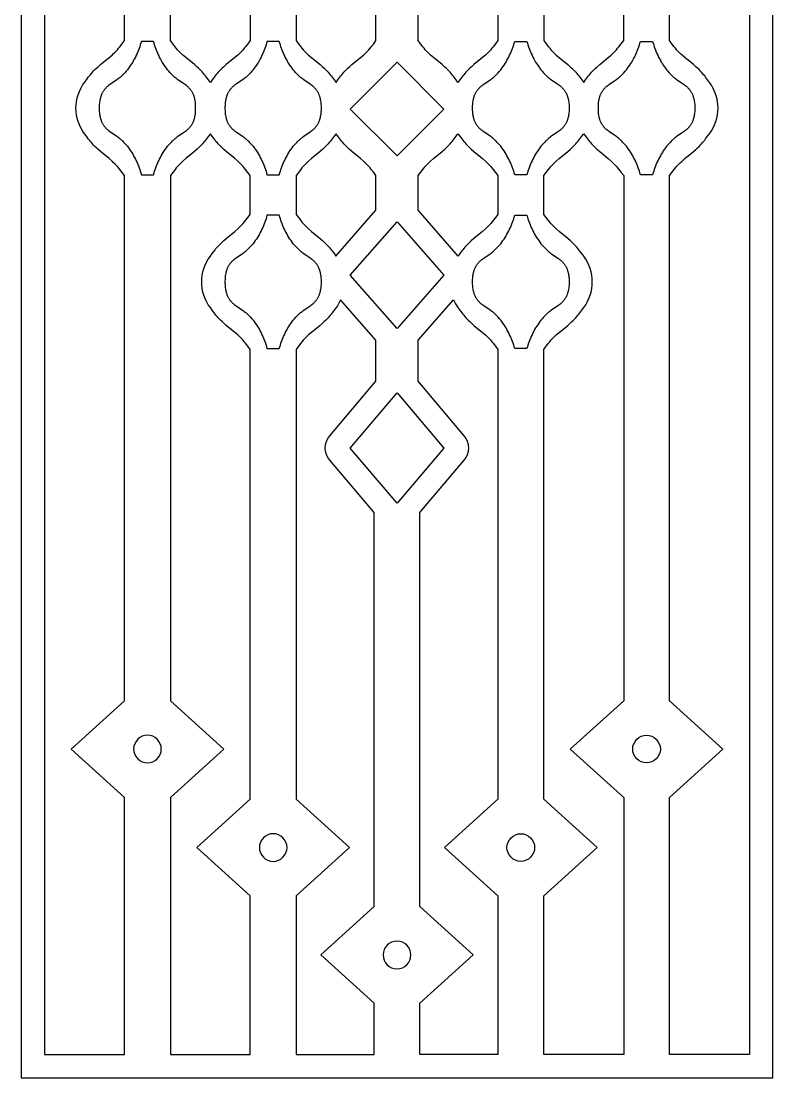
# Model space of a CAD drawing. Extents: x -2331 to -1532, y -821 to 1611.
# Drawn here: x -2331 to -1532, y -821 to 302 of the extents above; entities that cross this region are included whole.
import ezdxf

# ---------------------------------------------------------------- set-up
doc = ezdxf.new("R2010")
doc.units = 0
doc.layers.add('LAYER_01', color=7, linetype='CONTINUOUS')

msp = doc.modelspace()

# ---------------------------------------------------------------- linework, layer by layer
at = {"layer": 'LAYER_01'}
for points in [[(-2331.4, -821.2), (-1532.4, -821.2), (-1532.4, 1610.8), (-2331.4, 1610.8)], [(-2203.6, 280.8), (-2204.2, 278.9), (-2204.7, 277.1), (-2205.4, 275.2), (-2206, 273.3), (-2206.7, 271.5), (-2207.5, 269.7), (-2208.2, 267.9), (-2209.1, 266.1), (-2209.9, 264.2), (-2210.9, 262.4), (-2211.8, 260.7), (-2212.8, 258.9), (-2213.9, 257.2), (-2215, 255.5), (-2216.1, 253.8), (-2217.3, 252.2), (-2218.5, 250.6), (-2219.8, 249), (-2221.1, 247.5), (-2221.8, 246.8), (-2222.5, 246), (-2223.2, 245.3), (-2224, 244.6), (-2224.7, 243.9), (-2225.5, 243.2), (-2226.2, 242.6), (-2227, 241.9), (-2227.8, 241.3), (-2228.6, 240.7), (-2229.6, 240), (-2236.5, 235.3), (-2237.5, 234.6), (-2238.4, 233.9), (-2239.3, 233.1), (-2239.7, 232.8), (-2240.2, 232.4), (-2240.6, 232), (-2241, 231.6), (-2241.4, 231.2), (-2241.8, 230.8), (-2242.2, 230.4), (-2242.6, 229.9), (-2242.9, 229.5), (-2243.3, 229), (-2243.6, 228.5), (-2244, 228), (-2244.3, 227.5), (-2244.6, 227), (-2244.9, 226.5), (-2245.2, 225.9), (-2245.5, 225.4), (-2245.7, 224.8), (-2246, 224.2), (-2246.2, 223.6), (-2246.4, 223.1), (-2246.6, 222.5), (-2246.8, 221.9), (-2247, 221.2), (-2247.2, 220.6), (-2247.3, 220), (-2247.5, 219.4), (-2247.6, 218.8), (-2247.8, 217.5), (-2248, 216.2), (-2248.2, 215), (-2248.3, 213.7), (-2248.3, 212.4), (-2248.4, 211.2), (-2248.4, 209.9), (-2248.4, 208.7), (-2248.3, 207.4), (-2248.3, 206.2), (-2248.2, 204.9), (-2248, 203.6), (-2247.8, 202.4), (-2247.6, 201.1), (-2247.5, 200.5), (-2247.3, 199.9), (-2247.2, 199.2), (-2247, 198.6), (-2246.8, 198), (-2246.6, 197.4), (-2246.4, 196.8), (-2246.2, 196.2), (-2246, 195.6), (-2245.7, 195.1), (-2245.5, 194.5), (-2245.2, 194), (-2244.9, 193.4), (-2244.6, 192.9), (-2244.3, 192.3), (-2244, 191.8), (-2243.6, 191.3), (-2243.3, 190.8), (-2242.9, 190.4), (-2242.6, 189.9), (-2242.2, 189.5), (-2241.8, 189.1), (-2241.4, 188.7), (-2241, 188.3), (-2240.6, 187.9), (-2240.2, 187.5), (-2239.7, 187.1), (-2239.3, 186.7), (-2238.4, 186), (-2237.5, 185.3), (-2236.5, 184.6), (-2229.6, 179.9), (-2228.6, 179.2), (-2227.8, 178.6), (-2227, 177.9), (-2226.2, 177.3), (-2225.5, 176.6), (-2224.7, 175.9), (-2224, 175.3), (-2223.2, 174.6), (-2222.5, 173.8), (-2221.8, 173.1), (-2221.1, 172.4), (-2219.8, 170.9), (-2218.5, 169.3), (-2217.3, 167.7), (-2216.1, 166.1), (-2215, 164.4), (-2213.9, 162.7), (-2212.8, 161), (-2211.8, 159.2), (-2210.9, 157.4), (-2209.9, 155.6), (-2209.1, 153.8), (-2208.2, 152), (-2207.5, 150.2), (-2206.7, 148.4), (-2206, 146.5), (-2205.4, 144.7), (-2204.7, 142.8), (-2204.2, 140.9), (-2203.6, 139), (-2190.6, 139), (-2190.1, 140.9), (-2189.5, 142.8), (-2188.9, 144.7), (-2188.2, 146.5), (-2187.5, 148.4), (-2186.8, 150.2), (-2186, 152), (-2185.2, 153.8), (-2184.3, 155.6), (-2183.4, 157.4), (-2182.4, 159.2), (-2181.4, 161), (-2180.4, 162.7), (-2179.3, 164.4), (-2178.1, 166.1), (-2177, 167.7), (-2175.7, 169.3), (-2174.4, 170.9), (-2173.1, 172.4), (-2172.4, 173.1), (-2171.7, 173.8), (-2171, 174.6), (-2170.3, 175.3), (-2169.5, 175.9), (-2168.8, 176.6), (-2168, 177.3), (-2167.2, 177.9), (-2166.4, 178.6), (-2165.6, 179.2), (-2164.7, 179.9), (-2157.7, 184.6), (-2156.8, 185.3), (-2155.8, 186), (-2154.9, 186.7), (-2154.5, 187.1), (-2154.1, 187.5), (-2153.6, 187.9), (-2153.2, 188.3), (-2152.8, 188.7), (-2152.4, 189.1), (-2152, 189.5), (-2151.7, 189.9), (-2151.3, 190.4), (-2150.9, 190.8), (-2150.6, 191.3), (-2150.3, 191.8), (-2149.9, 192.3), (-2149.6, 192.9), (-2149.3, 193.4), (-2149, 194), (-2148.8, 194.5), (-2148.5, 195.1), (-2148.3, 195.6), (-2148, 196.2), (-2147.8, 196.8), (-2147.6, 197.4), (-2147.4, 198), (-2147.3, 198.6), (-2147.1, 199.2), (-2146.9, 199.9), (-2146.8, 200.5), (-2146.7, 201.1), (-2146.4, 202.4), (-2146.2, 203.6), (-2146.1, 204.9), (-2146, 206.2), (-2145.9, 207.4), (-2145.9, 208.7), (-2145.9, 209.9), (-2145.9, 211.2), (-2145.9, 212.4), (-2146, 213.7), (-2146.1, 215), (-2146.2, 216.2), (-2146.4, 217.5), (-2146.7, 218.8), (-2146.8, 219.4), (-2146.9, 220), (-2147.1, 220.6), (-2147.3, 221.2), (-2147.4, 221.9), (-2147.6, 222.5), (-2147.8, 223.1), (-2148, 223.6), (-2148.3, 224.2), (-2148.5, 224.8), (-2148.8, 225.4), (-2149, 225.9), (-2149.3, 226.5), (-2149.6, 227), (-2149.9, 227.5), (-2150.3, 228), (-2150.6, 228.5), (-2150.9, 229), (-2151.3, 229.5), (-2151.7, 229.9), (-2152, 230.4), (-2152.4, 230.8), (-2152.8, 231.2), (-2153.2, 231.6), (-2153.6, 232), (-2154.1, 232.4), (-2154.5, 232.8), (-2154.9, 233.1), (-2155.8, 233.9), (-2156.8, 234.6), (-2157.7, 235.3), (-2164.7, 240), (-2165.6, 240.7), (-2166.4, 241.3), (-2167.2, 241.9), (-2168, 242.6), (-2168.8, 243.2), (-2169.5, 243.9), (-2170.3, 244.6), (-2171, 245.3), (-2171.7, 246), (-2172.4, 246.8), (-2173.1, 247.5), (-2174.4, 249), (-2175.7, 250.6), (-2177, 252.2), (-2178.1, 253.8), (-2179.3, 255.5), (-2180.4, 257.2), (-2181.4, 258.9), (-2182.4, 260.7), (-2183.4, 262.4), (-2184.3, 264.2), (-2185.2, 266.1), (-2186, 267.9), (-2186.8, 269.7), (-2187.5, 271.5), (-2188.2, 273.3), (-2188.9, 275.2), (-2189.5, 277.1), (-2190.1, 278.9), (-2190.6, 280.8)], [(-2070.1, 139), (-2057, 139), (-2056.5, 140.9), (-2055.9, 142.8), (-2055.3, 144.7), (-2054.6, 146.5), (-2053.9, 148.4), (-2053.2, 150.2), (-2052.4, 152), (-2051.6, 153.8), (-2050.7, 155.6), (-2049.8, 157.4), (-2048.8, 159.2), (-2047.8, 161), (-2046.8, 162.7), (-2045.7, 164.4), (-2044.5, 166.1), (-2043.4, 167.7), (-2042.1, 169.3), (-2040.8, 170.9), (-2039.5, 172.4), (-2038.8, 173.1), (-2038.1, 173.8), (-2037.4, 174.6), (-2036.7, 175.3), (-2035.9, 175.9), (-2035.2, 176.6), (-2034.4, 177.3), (-2033.6, 177.9), (-2032.8, 178.6), (-2032, 179.2), (-2031.1, 179.9), (-2024.1, 184.6), (-2023.2, 185.3), (-2022.3, 186), (-2021.3, 186.7), (-2020.9, 187.1), (-2020.5, 187.5), (-2020, 187.9), (-2019.6, 188.3), (-2019.2, 188.7), (-2018.8, 189.1), (-2018.4, 189.5), (-2018.1, 189.9), (-2017.7, 190.4), (-2017.4, 190.8), (-2017, 191.3), (-2016.7, 191.8), (-2016.3, 192.3), (-2016, 192.9), (-2015.7, 193.4), (-2015.4, 194), (-2015.2, 194.5), (-2014.9, 195.1), (-2014.7, 195.6), (-2014.5, 196.2), (-2014.2, 196.8), (-2014, 197.4), (-2013.8, 198), (-2013.7, 198.6), (-2013.5, 199.2), (-2013.3, 199.9), (-2013.2, 200.5), (-2013.1, 201.1), (-2012.8, 202.4), (-2012.6, 203.6), (-2012.5, 204.9), (-2012.4, 206.2), (-2012.3, 207.4), (-2012.3, 208.7), (-2012.3, 209.9), (-2012.3, 211.2), (-2012.3, 212.4), (-2012.4, 213.7), (-2012.5, 215), (-2012.6, 216.2), (-2012.8, 217.5), (-2013.1, 218.8), (-2013.2, 219.4), (-2013.3, 220), (-2013.5, 220.6), (-2013.7, 221.2), (-2013.8, 221.9), (-2014, 222.5), (-2014.2, 223.1), (-2014.5, 223.6), (-2014.7, 224.2), (-2014.9, 224.8), (-2015.2, 225.4), (-2015.4, 225.9), (-2015.7, 226.5), (-2016, 227), (-2016.3, 227.5), (-2016.7, 228), (-2017, 228.5), (-2017.4, 229), (-2017.7, 229.5), (-2018.1, 229.9), (-2018.4, 230.4), (-2018.8, 230.8), (-2019.2, 231.2), (-2019.6, 231.6), (-2020, 232), (-2020.5, 232.4), (-2020.9, 232.8), (-2021.3, 233.1), (-2022.3, 233.9), (-2023.2, 234.6), (-2024.1, 235.3), (-2031.1, 240), (-2032, 240.7), (-2032.8, 241.3), (-2033.6, 241.9), (-2034.4, 242.6), (-2035.2, 243.2), (-2035.9, 243.9), (-2036.7, 244.6), (-2037.4, 245.3), (-2038.1, 246), (-2038.8, 246.8), (-2039.5, 247.5), (-2040.8, 249), (-2042.1, 250.6), (-2043.4, 252.2), (-2044.5, 253.8), (-2045.7, 255.5), (-2046.8, 257.2), (-2047.8, 258.9), (-2048.8, 260.7), (-2049.8, 262.4), (-2050.7, 264.2), (-2051.6, 266.1), (-2052.4, 267.9), (-2053.2, 269.7), (-2053.9, 271.5), (-2054.6, 273.3), (-2055.3, 275.2), (-2055.9, 277.1), (-2056.5, 278.9), (-2057, 280.8), (-2070.1, 280.8), (-2070.6, 278.9), (-2071.1, 277.1), (-2071.8, 275.2), (-2072.4, 273.3), (-2073.1, 271.5), (-2073.9, 269.7), (-2074.6, 267.9), (-2075.5, 266.1), (-2076.3, 264.2), (-2077.3, 262.4), (-2078.2, 260.7), (-2079.2, 258.9), (-2080.3, 257.2), (-2081.4, 255.5), (-2082.5, 253.8), (-2083.7, 252.2), (-2084.9, 250.6), (-2086.2, 249), (-2087.6, 247.5), (-2088.2, 246.8), (-2088.9, 246), (-2089.7, 245.3), (-2090.4, 244.6), (-2091.1, 243.9), (-2091.9, 243.2), (-2092.6, 242.6), (-2093.4, 241.9), (-2094.2, 241.3), (-2095, 240.7), (-2096, 240), (-2102.9, 235.3), (-2103.9, 234.6), (-2104.8, 233.9), (-2105.7, 233.1), (-2106.2, 232.8), (-2106.6, 232.4), (-2107, 232), (-2107.4, 231.6), (-2107.8, 231.2), (-2108.2, 230.8), (-2108.6, 230.4), (-2109, 229.9), (-2109.4, 229.5), (-2109.7, 229), (-2110.1, 228.5), (-2110.4, 228), (-2110.7, 227.5), (-2111, 227), (-2111.3, 226.5), (-2111.6, 225.9), (-2111.9, 225.4), (-2112.1, 224.8), (-2112.4, 224.2), (-2112.6, 223.6), (-2112.8, 223.1), (-2113, 222.5), (-2113.2, 221.9), (-2113.4, 221.2), (-2113.6, 220.6), (-2113.7, 220), (-2113.9, 219.4), (-2114, 218.8), (-2114.2, 217.5), (-2114.4, 216.2), (-2114.6, 215), (-2114.7, 213.7), (-2114.7, 212.4), (-2114.8, 211.2), (-2114.8, 209.9), (-2114.8, 208.7), (-2114.7, 207.4), (-2114.7, 206.2), (-2114.6, 204.9), (-2114.4, 203.6), (-2114.2, 202.4), (-2114, 201.1), (-2113.9, 200.5), (-2113.7, 199.9), (-2113.6, 199.2), (-2113.4, 198.6), (-2113.2, 198), (-2113, 197.4), (-2112.8, 196.8), (-2112.6, 196.2), (-2112.4, 195.6), (-2112.1, 195.1), (-2111.9, 194.5), (-2111.6, 194), (-2111.3, 193.4), (-2111, 192.9), (-2110.7, 192.3), (-2110.4, 191.8), (-2110.1, 191.3), (-2109.7, 190.8), (-2109.4, 190.4), (-2109, 189.9), (-2108.6, 189.5), (-2108.2, 189.1), (-2107.8, 188.7), (-2107.4, 188.3), (-2107, 187.9), (-2106.6, 187.5), (-2106.2, 187.1), (-2105.7, 186.7), (-2104.8, 186), (-2103.9, 185.3), (-2102.9, 184.6), (-2096, 179.9), (-2095, 179.2), (-2094.2, 178.6), (-2093.4, 177.9), (-2092.6, 177.3), (-2091.9, 176.6), (-2091.1, 175.9), (-2090.4, 175.3), (-2089.7, 174.6), (-2088.9, 173.8), (-2088.2, 173.1), (-2087.6, 172.4), (-2086.2, 170.9), (-2084.9, 169.3), (-2083.7, 167.7), (-2082.5, 166.1), (-2081.4, 164.4), (-2080.3, 162.7), (-2079.2, 161), (-2078.2, 159.2), (-2077.3, 157.4), (-2076.3, 155.6), (-2075.5, 153.8), (-2074.6, 152), (-2073.9, 150.2), (-2073.1, 148.4), (-2072.4, 146.5), (-2071.8, 144.7), (-2071.1, 142.8), (-2070.6, 140.9)], [(-1793.8, 139), (-1806.8, 139), (-1807.3, 140.9), (-1807.9, 142.8), (-1808.5, 144.7), (-1809.2, 146.5), (-1809.9, 148.4), (-1810.6, 150.2), (-1811.4, 152), (-1812.2, 153.8), (-1813.1, 155.6), (-1814, 157.4), (-1815, 159.2), (-1816, 161), (-1817, 162.7), (-1818.1, 164.4), (-1819.3, 166.1), (-1820.5, 167.7), (-1821.7, 169.3), (-1823, 170.9), (-1824.3, 172.4), (-1825, 173.1), (-1825.7, 173.8), (-1826.4, 174.6), (-1827.1, 175.3), (-1827.9, 175.9), (-1828.6, 176.6), (-1829.4, 177.3), (-1830.2, 177.9), (-1831, 178.6), (-1831.8, 179.2), (-1832.8, 179.9), (-1839.7, 184.6), (-1840.6, 185.3), (-1841.6, 186), (-1842.5, 186.7), (-1842.9, 187.1), (-1843.3, 187.5), (-1843.8, 187.9), (-1844.2, 188.3), (-1844.6, 188.7), (-1845, 189.1), (-1845.4, 189.5), (-1845.8, 189.9), (-1846.1, 190.4), (-1846.5, 190.8), (-1846.8, 191.3), (-1847.2, 191.8), (-1847.5, 192.3), (-1847.8, 192.9), (-1848.1, 193.4), (-1848.4, 194), (-1848.6, 194.5), (-1848.9, 195.1), (-1849.1, 195.6), (-1849.4, 196.2), (-1849.6, 196.8), (-1849.8, 197.4), (-1850, 198), (-1850.2, 198.6), (-1850.3, 199.2), (-1850.5, 199.9), (-1850.6, 200.5), (-1850.8, 201.1), (-1851, 202.4), (-1851.2, 203.6), (-1851.3, 204.9), (-1851.4, 206.2), (-1851.5, 207.4), (-1851.5, 208.7), (-1851.5, 209.9), (-1851.5, 211.2), (-1851.5, 212.4), (-1851.4, 213.7), (-1851.3, 215), (-1851.2, 216.2), (-1851, 217.5), (-1850.8, 218.8), (-1850.6, 219.4), (-1850.5, 220), (-1850.3, 220.6), (-1850.2, 221.2), (-1850, 221.9), (-1849.8, 222.5), (-1849.6, 223.1), (-1849.4, 223.6), (-1849.1, 224.2), (-1848.9, 224.8), (-1848.6, 225.4), (-1848.4, 225.9), (-1848.1, 226.5), (-1847.8, 227), (-1847.5, 227.5), (-1847.2, 228), (-1846.8, 228.5), (-1846.5, 229), (-1846.1, 229.5), (-1845.8, 229.9), (-1845.4, 230.4), (-1845, 230.8), (-1844.6, 231.2), (-1844.2, 231.6), (-1843.8, 232), (-1843.3, 232.4), (-1842.9, 232.8), (-1842.5, 233.1), (-1841.6, 233.9), (-1840.6, 234.6), (-1839.7, 235.3), (-1832.8, 240), (-1831.8, 240.7), (-1831, 241.3), (-1830.2, 241.9), (-1829.4, 242.6), (-1828.6, 243.2), (-1827.9, 243.9), (-1827.1, 244.6), (-1826.4, 245.3), (-1825.7, 246), (-1825, 246.8), (-1824.3, 247.5), (-1823, 249), (-1821.7, 250.6), (-1820.5, 252.2), (-1819.3, 253.8), (-1818.1, 255.5), (-1817, 257.2), (-1816, 258.9), (-1815, 260.7), (-1814, 262.4), (-1813.1, 264.2), (-1812.2, 266.1), (-1811.4, 267.9), (-1810.6, 269.7), (-1809.9, 271.5), (-1809.2, 273.3), (-1808.5, 275.2), (-1807.9, 277.1), (-1807.3, 278.9), (-1806.8, 280.8), (-1793.8, 280.8), (-1793.2, 278.9), (-1792.7, 277.1), (-1792.1, 275.2), (-1791.4, 273.3), (-1790.7, 271.5), (-1790, 269.7), (-1789.2, 267.9), (-1788.4, 266.1), (-1787.5, 264.2), (-1786.6, 262.4), (-1785.6, 260.7), (-1784.6, 258.9), (-1783.5, 257.2), (-1782.4, 255.5), (-1781.3, 253.8), (-1780.1, 252.2), (-1778.9, 250.6), (-1777.6, 249), (-1776.3, 247.5), (-1775.6, 246.8), (-1774.9, 246), (-1774.2, 245.3), (-1773.4, 244.6), (-1772.7, 243.9), (-1771.9, 243.2), (-1771.2, 242.6), (-1770.4, 241.9), (-1769.6, 241.3), (-1768.8, 240.7), (-1767.8, 240), (-1760.9, 235.3), (-1759.9, 234.6), (-1759, 233.9), (-1758.1, 233.1), (-1757.7, 232.8), (-1757.2, 232.4), (-1756.8, 232), (-1756.4, 231.6), (-1756, 231.2), (-1755.6, 230.8), (-1755.2, 230.4), (-1754.8, 229.9), (-1754.5, 229.5), (-1754.1, 229), (-1753.8, 228.5), (-1753.4, 228), (-1753.1, 227.5), (-1752.8, 227), (-1752.5, 226.5), (-1752.2, 225.9), (-1751.9, 225.4), (-1751.7, 224.8), (-1751.4, 224.2), (-1751.2, 223.6), (-1751, 223.1), (-1750.8, 222.5), (-1750.6, 221.9), (-1750.4, 221.2), (-1750.3, 220.6), (-1750.1, 220), (-1750, 219.4), (-1749.8, 218.8), (-1749.6, 217.5), (-1749.4, 216.2), (-1749.3, 215), (-1749.1, 213.7), (-1749.1, 212.4), (-1749, 211.2), (-1749, 209.9), (-1749, 208.7), (-1749.1, 207.4), (-1749.1, 206.2), (-1749.3, 204.9), (-1749.4, 203.6), (-1749.6, 202.4), (-1749.8, 201.1), (-1750, 200.5), (-1750.1, 199.9), (-1750.3, 199.2), (-1750.4, 198.6), (-1750.6, 198), (-1750.8, 197.4), (-1751, 196.8), (-1751.2, 196.2), (-1751.4, 195.6), (-1751.7, 195.1), (-1751.9, 194.5), (-1752.2, 194), (-1752.5, 193.4), (-1752.8, 192.9), (-1753.1, 192.3), (-1753.4, 191.8), (-1753.8, 191.3), (-1754.1, 190.8), (-1754.5, 190.4), (-1754.8, 189.9), (-1755.2, 189.5), (-1755.6, 189.1), (-1756, 188.7), (-1756.4, 188.3), (-1756.8, 187.9), (-1757.2, 187.5), (-1757.7, 187.1), (-1758.1, 186.7), (-1759, 186), (-1759.9, 185.3), (-1760.9, 184.6), (-1767.8, 179.9), (-1768.8, 179.2), (-1769.6, 178.6), (-1770.4, 177.9), (-1771.2, 177.3), (-1771.9, 176.6), (-1772.7, 175.9), (-1773.4, 175.3), (-1774.2, 174.6), (-1774.9, 173.8), (-1775.6, 173.1), (-1776.3, 172.4), (-1777.6, 170.9), (-1778.9, 169.3), (-1780.1, 167.7), (-1781.3, 166.1), (-1782.4, 164.4), (-1783.5, 162.7), (-1784.6, 161), (-1785.6, 159.2), (-1786.6, 157.4), (-1787.5, 155.6), (-1788.4, 153.8), (-1789.2, 152), (-1790, 150.2), (-1790.7, 148.4), (-1791.4, 146.5), (-1792.1, 144.7), (-1792.7, 142.8), (-1793.2, 140.9)], [(-1660.2, 280.8), (-1659.6, 278.9), (-1659.1, 277.1), (-1658.5, 275.2), (-1657.8, 273.3), (-1657.1, 271.5), (-1656.4, 269.7), (-1655.6, 267.9), (-1654.8, 266.1), (-1653.9, 264.2), (-1653, 262.4), (-1652, 260.7), (-1651, 258.9), (-1649.9, 257.2), (-1648.9, 255.5), (-1647.7, 253.8), (-1646.5, 252.2), (-1645.3, 250.6), (-1644, 249), (-1642.7, 247.5), (-1642, 246.8), (-1641.3, 246), (-1640.6, 245.3), (-1639.8, 244.6), (-1639.1, 243.9), (-1638.3, 243.2), (-1637.6, 242.6), (-1636.8, 241.9), (-1636, 241.3), (-1635.2, 240.7), (-1634.2, 240), (-1627.3, 235.3), (-1626.4, 234.6), (-1625.4, 233.9), (-1624.5, 233.1), (-1624.1, 232.8), (-1623.6, 232.4), (-1623.2, 232), (-1622.8, 231.6), (-1622.4, 231.2), (-1622, 230.8), (-1621.6, 230.4), (-1621.2, 229.9), (-1620.9, 229.5), (-1620.5, 229), (-1620.2, 228.5), (-1619.8, 228), (-1619.5, 227.5), (-1619.2, 227), (-1618.9, 226.5), (-1618.6, 225.9), (-1618.3, 225.4), (-1618.1, 224.8), (-1617.8, 224.2), (-1617.6, 223.6), (-1617.4, 223.1), (-1617.2, 222.5), (-1617, 221.9), (-1616.8, 221.2), (-1616.7, 220.6), (-1616.5, 220), (-1616.4, 219.4), (-1616.2, 218.8), (-1616, 217.5), (-1615.8, 216.2), (-1615.7, 215), (-1615.5, 213.7), (-1615.5, 212.4), (-1615.4, 211.2), (-1615.4, 209.9), (-1615.4, 208.7), (-1615.5, 207.4), (-1615.5, 206.2), (-1615.7, 204.9), (-1615.8, 203.6), (-1616, 202.4), (-1616.2, 201.1), (-1616.4, 200.5), (-1616.5, 199.9), (-1616.7, 199.2), (-1616.8, 198.6), (-1617, 198), (-1617.2, 197.4), (-1617.4, 196.8), (-1617.6, 196.2), (-1617.8, 195.6), (-1618.1, 195.1), (-1618.3, 194.5), (-1618.6, 194), (-1618.9, 193.4), (-1619.2, 192.9), (-1619.5, 192.3), (-1619.8, 191.8), (-1620.2, 191.3), (-1620.5, 190.8), (-1620.9, 190.4), (-1621.2, 189.9), (-1621.6, 189.5), (-1622, 189.1), (-1622.4, 188.7), (-1622.8, 188.3), (-1623.2, 187.9), (-1623.6, 187.5), (-1624.1, 187.1), (-1624.5, 186.7), (-1625.4, 186), (-1626.4, 185.3), (-1627.3, 184.6), (-1634.2, 179.9), (-1635.2, 179.2), (-1636, 178.6), (-1636.8, 177.9), (-1637.6, 177.3), (-1638.3, 176.6), (-1639.1, 175.9), (-1639.8, 175.3), (-1640.6, 174.6), (-1641.3, 173.8), (-1642, 173.1), (-1642.7, 172.4), (-1644, 170.9), (-1645.3, 169.3), (-1646.5, 167.7), (-1647.7, 166.1), (-1648.9, 164.4), (-1649.9, 162.7), (-1651, 161), (-1652, 159.2), (-1653, 157.4), (-1653.9, 155.6), (-1654.8, 153.8), (-1655.6, 152), (-1656.4, 150.2), (-1657.1, 148.4), (-1657.8, 146.5), (-1658.5, 144.7), (-1659.1, 142.8), (-1659.6, 140.9), (-1660.2, 139), (-1673.2, 139), (-1673.7, 140.9), (-1674.3, 142.8), (-1674.9, 144.7), (-1675.6, 146.5), (-1676.3, 148.4), (-1677, 150.2), (-1677.8, 152), (-1678.6, 153.8), (-1679.5, 155.6), (-1680.4, 157.4), (-1681.4, 159.2), (-1682.4, 161), (-1683.4, 162.7), (-1684.5, 164.4), (-1685.7, 166.1), (-1686.9, 167.7), (-1688.1, 169.3), (-1689.4, 170.9), (-1690.7, 172.4), (-1691.4, 173.1), (-1692.1, 173.8), (-1692.8, 174.6), (-1693.5, 175.3), (-1694.3, 175.9), (-1695, 176.6), (-1695.8, 177.3), (-1696.6, 177.9), (-1697.4, 178.6), (-1698.2, 179.2), (-1699.2, 179.9), (-1706.1, 184.6), (-1707, 185.3), (-1708, 186), (-1708.9, 186.7), (-1709.3, 187.1), (-1709.8, 187.5), (-1710.2, 187.9), (-1710.6, 188.3), (-1711, 188.7), (-1711.4, 189.1), (-1711.8, 189.5), (-1712.2, 189.9), (-1712.5, 190.4), (-1712.9, 190.8), (-1713.2, 191.3), (-1713.6, 191.8), (-1713.9, 192.3), (-1714.2, 192.9), (-1714.5, 193.4), (-1714.8, 194), (-1715, 194.5), (-1715.3, 195.1), (-1715.5, 195.6), (-1715.8, 196.2), (-1716, 196.8), (-1716.2, 197.4), (-1716.4, 198), (-1716.6, 198.6), (-1716.7, 199.2), (-1716.9, 199.9), (-1717, 200.5), (-1717.2, 201.1), (-1717.4, 202.4), (-1717.6, 203.6), (-1717.7, 204.9), (-1717.8, 206.2), (-1717.9, 207.4), (-1717.9, 208.7), (-1717.9, 209.9), (-1717.9, 211.2), (-1717.9, 212.4), (-1717.8, 213.7), (-1717.7, 215), (-1717.6, 216.2), (-1717.4, 217.5), (-1717.2, 218.8), (-1717, 219.4), (-1716.9, 220), (-1716.7, 220.6), (-1716.6, 221.2), (-1716.4, 221.9), (-1716.2, 222.5), (-1716, 223.1), (-1715.8, 223.6), (-1715.5, 224.2), (-1715.3, 224.8), (-1715, 225.4), (-1714.8, 225.9), (-1714.5, 226.5), (-1714.2, 227), (-1713.9, 227.5), (-1713.6, 228), (-1713.2, 228.5), (-1712.9, 229), (-1712.5, 229.5), (-1712.2, 229.9), (-1711.8, 230.4), (-1711.4, 230.8), (-1711, 231.2), (-1710.6, 231.6), (-1710.2, 232), (-1709.8, 232.4), (-1709.3, 232.8), (-1708.9, 233.1), (-1708, 233.9), (-1707, 234.6), (-1706.1, 235.3), (-1699.2, 240), (-1698.2, 240.7), (-1697.4, 241.3), (-1696.6, 241.9), (-1695.8, 242.6), (-1695, 243.2), (-1694.3, 243.9), (-1693.5, 244.6), (-1692.8, 245.3), (-1692.1, 246), (-1691.4, 246.8), (-1690.7, 247.5), (-1689.4, 249), (-1688.1, 250.6), (-1686.9, 252.2), (-1685.7, 253.8), (-1684.5, 255.5), (-1683.4, 257.2), (-1682.4, 258.9), (-1681.4, 260.7), (-1680.4, 262.4), (-1679.5, 264.2), (-1678.6, 266.1), (-1677.8, 267.9), (-1677, 269.7), (-1676.3, 271.5), (-1675.6, 273.3), (-1674.9, 275.2), (-1674.3, 277.1), (-1673.7, 278.9), (-1673.2, 280.8)], [(-1931.9, 159.2), (-1981.6, 208.9), (-1931.9, 258.6), (-1882.2, 208.9)], [(-1996.7, 182.6), (-1998.7, 179.9), (-2000.7, 177.1), (-2001.7, 175.8), (-2002.8, 174.5), (-2003.9, 173.2), (-2005, 171.9), (-2006.4, 170.5), (-2007.8, 169.1), (-2009.2, 167.7), (-2010.7, 166.4), (-2013.7, 163.8), (-2022.9, 156.2), (-2025.9, 153.5), (-2027.3, 152.2), (-2028.7, 150.8), (-2030.1, 149.3), (-2031.5, 147.8), (-2032.9, 146.3), (-2034.2, 144.7), (-2036.7, 141.5), (-2039.2, 138.3), (-2039.2, 96.7), (-2036.7, 93.5), (-2034.2, 90.3), (-2032.9, 88.7), (-2031.5, 87.2), (-2030.1, 85.7), (-2028.7, 84.2), (-2027.3, 82.8), (-2025.9, 81.5), (-2022.9, 78.8), (-2013.7, 71.2), (-2010.7, 68.6), (-2009.2, 67.3), (-2007.8, 66), (-2006.4, 64.6), (-2005, 63.1), (-2003.9, 61.9), (-2002.8, 60.6), (-2001.8, 59.3), (-2000.8, 58), (-1998.8, 55.3), (-1996.9, 52.6), (-1954.3, 101.2), (-1954.3, 138.3), (-1956.7, 141.5), (-1959.3, 144.7), (-1960.6, 146.3), (-1962, 147.8), (-1963.3, 149.3), (-1964.7, 150.8), (-1966.2, 152.2), (-1967.6, 153.5), (-1970.6, 156.2), (-1979.8, 163.8), (-1982.8, 166.4), (-1984.2, 167.7), (-1985.7, 169.1), (-1987.1, 170.5), (-1988.4, 171.9), (-1989.6, 173.2), (-1990.7, 174.5), (-1991.7, 175.8), (-1992.8, 177.1), (-1994.8, 179.9)], [(-1867.1, 182.6), (-1865.1, 179.9), (-1863.1, 177.1), (-1862.1, 175.8), (-1861, 174.5), (-1859.9, 173.2), (-1858.8, 171.9), (-1857.4, 170.5), (-1856, 169.1), (-1854.6, 167.7), (-1853.1, 166.4), (-1850.1, 163.8), (-1840.9, 156.2), (-1838, 153.5), (-1836.5, 152.2), (-1835.1, 150.8), (-1833.7, 149.3), (-1832.3, 147.8), (-1831, 146.3), (-1829.6, 144.7), (-1827.1, 141.5), (-1824.6, 138.3), (-1824.6, 96.7), (-1827.1, 93.5), (-1829.6, 90.3), (-1831, 88.7), (-1832.3, 87.2), (-1833.7, 85.7), (-1835.1, 84.2), (-1836.5, 82.8), (-1838, 81.5), (-1840.9, 78.8), (-1850.1, 71.2), (-1853.1, 68.6), (-1854.6, 67.3), (-1856, 66), (-1857.4, 64.6), (-1858.8, 63.1), (-1859.9, 61.9), (-1861, 60.6), (-1862, 59.3), (-1863, 58), (-1865, 55.3), (-1866.9, 52.6), (-1909.5, 101.2), (-1909.5, 138.3), (-1907.1, 141.5), (-1904.5, 144.7), (-1903.2, 146.3), (-1901.9, 147.8), (-1900.5, 149.3), (-1899.1, 150.8), (-1897.7, 152.2), (-1896.2, 153.5), (-1893.2, 156.2), (-1884, 163.8), (-1881, 166.4), (-1879.6, 167.7), (-1878.1, 169.1), (-1876.7, 170.5), (-1875.4, 171.9), (-1874.3, 173.2), (-1873.2, 174.5), (-1872.1, 175.8), (-1871.1, 177.1), (-1869, 179.9)], [(-2070.1, -45.8), (-2057, -45.8), (-2056.5, -43.9), (-2055.9, -42), (-2055.3, -40.2), (-2054.6, -38.3), (-2053.9, -36.5), (-2053.2, -34.7), (-2052.4, -32.8), (-2051.6, -31), (-2050.7, -29.2), (-2049.8, -27.4), (-2048.8, -25.6), (-2047.8, -23.9), (-2046.8, -22.2), (-2045.7, -20.5), (-2044.5, -18.8), (-2043.4, -17.1), (-2042.1, -15.6), (-2040.8, -14), (-2039.5, -12.5), (-2038.8, -11.7), (-2038.1, -11), (-2037.4, -10.3), (-2036.7, -9.6), (-2035.9, -8.9), (-2035.2, -8.2), (-2034.4, -7.6), (-2033.6, -6.9), (-2032.8, -6.3), (-2032, -5.7), (-2031.1, -5), (-2024.1, -0.2), (-2023.2, 0.4), (-2022.3, 1.2), (-2021.3, 1.9), (-2020.9, 2.3), (-2020.5, 2.6), (-2020, 3), (-2019.6, 3.4), (-2019.2, 3.8), (-2018.8, 4.2), (-2018.4, 4.7), (-2018.1, 5.1), (-2017.7, 5.5), (-2017.4, 6), (-2017, 6.5), (-2016.7, 7), (-2016.3, 7.5), (-2016, 8), (-2015.7, 8.6), (-2015.4, 9.1), (-2015.2, 9.7), (-2014.9, 10.2), (-2014.7, 10.8), (-2014.5, 11.4), (-2014.2, 12), (-2014, 12.6), (-2013.8, 13.2), (-2013.7, 13.8), (-2013.5, 14.4), (-2013.3, 15), (-2013.2, 15.6), (-2013.1, 16.2), (-2012.8, 17.5), (-2012.6, 18.8), (-2012.5, 20), (-2012.4, 21.3), (-2012.3, 22.6), (-2012.3, 23.8), (-2012.3, 25.1), (-2012.3, 26.3), (-2012.3, 27.6), (-2012.4, 28.9), (-2012.5, 30.1), (-2012.6, 31.4), (-2012.8, 32.7), (-2013.1, 33.9), (-2013.2, 34.5), (-2013.3, 35.2), (-2013.5, 35.8), (-2013.7, 36.4), (-2013.8, 37), (-2014, 37.6), (-2014.2, 38.2), (-2014.5, 38.8), (-2014.7, 39.4), (-2014.9, 39.9), (-2015.2, 40.5), (-2015.4, 41.1), (-2015.7, 41.6), (-2016, 42.1), (-2016.3, 42.7), (-2016.7, 43.2), (-2017, 43.7), (-2017.4, 44.2), (-2017.7, 44.6), (-2018.1, 45.1), (-2018.4, 45.5), (-2018.8, 45.9), (-2019.2, 46.3), (-2019.6, 46.7), (-2020, 47.1), (-2020.5, 47.5), (-2020.9, 47.9), (-2021.3, 48.3), (-2022.3, 49), (-2023.2, 49.7), (-2024.1, 50.4), (-2031.1, 55.1), (-2032, 55.8), (-2032.8, 56.4), (-2033.6, 57.1), (-2034.4, 57.7), (-2035.2, 58.4), (-2035.9, 59.1), (-2036.7, 59.8), (-2037.4, 60.5), (-2038.1, 61.2), (-2038.8, 61.9), (-2039.5, 62.6), (-2040.8, 64.2), (-2042.1, 65.7), (-2043.4, 67.3), (-2044.5, 69), (-2045.7, 70.6), (-2046.8, 72.3), (-2047.8, 74.1), (-2048.8, 75.8), (-2049.8, 77.6), (-2050.7, 79.4), (-2051.6, 81.2), (-2052.4, 83), (-2053.2, 84.8), (-2053.9, 86.7), (-2054.6, 88.5), (-2055.3, 90.3), (-2055.9, 92.2), (-2056.5, 94.1), (-2057, 96), (-2070.1, 96), (-2070.6, 94.1), (-2071.1, 92.2), (-2071.8, 90.3), (-2072.4, 88.5), (-2073.1, 86.7), (-2073.9, 84.8), (-2074.6, 83), (-2075.5, 81.2), (-2076.3, 79.4), (-2077.3, 77.6), (-2078.2, 75.8), (-2079.2, 74.1), (-2080.3, 72.3), (-2081.4, 70.6), (-2082.5, 69), (-2083.7, 67.3), (-2084.9, 65.7), (-2086.2, 64.2), (-2087.6, 62.6), (-2088.2, 61.9), (-2088.9, 61.2), (-2089.7, 60.5), (-2090.4, 59.8), (-2091.1, 59.1), (-2091.9, 58.4), (-2092.6, 57.7), (-2093.4, 57.1), (-2094.2, 56.4), (-2095, 55.8), (-2096, 55.1), (-2102.9, 50.4), (-2103.9, 49.7), (-2104.8, 49), (-2105.7, 48.3), (-2106.2, 47.9), (-2106.6, 47.5), (-2107, 47.1), (-2107.4, 46.7), (-2107.8, 46.3), (-2108.2, 45.9), (-2108.6, 45.5), (-2109, 45.1), (-2109.4, 44.6), (-2109.7, 44.2), (-2110.1, 43.7), (-2110.4, 43.2), (-2110.7, 42.7), (-2111, 42.1), (-2111.3, 41.6), (-2111.6, 41.1), (-2111.9, 40.5), (-2112.1, 39.9), (-2112.4, 39.4), (-2112.6, 38.8), (-2112.8, 38.2), (-2113, 37.6), (-2113.2, 37), (-2113.4, 36.4), (-2113.6, 35.8), (-2113.7, 35.2), (-2113.9, 34.5), (-2114, 33.9), (-2114.2, 32.7), (-2114.4, 31.4), (-2114.6, 30.1), (-2114.7, 28.9), (-2114.7, 27.6), (-2114.8, 26.3), (-2114.8, 25.1), (-2114.8, 23.8), (-2114.7, 22.6), (-2114.7, 21.3), (-2114.6, 20), (-2114.4, 18.8), (-2114.2, 17.5), (-2114, 16.2), (-2113.9, 15.6), (-2113.7, 15), (-2113.6, 14.4), (-2113.4, 13.8), (-2113.2, 13.2), (-2113, 12.6), (-2112.8, 12), (-2112.6, 11.4), (-2112.4, 10.8), (-2112.1, 10.2), (-2111.9, 9.7), (-2111.6, 9.1), (-2111.3, 8.6), (-2111, 8), (-2110.7, 7.5), (-2110.4, 7), (-2110.1, 6.5), (-2109.7, 6), (-2109.4, 5.5), (-2109, 5.1), (-2108.6, 4.7), (-2108.2, 4.2), (-2107.8, 3.8), (-2107.4, 3.4), (-2107, 3), (-2106.6, 2.6), (-2106.2, 2.3), (-2105.7, 1.9), (-2104.8, 1.2), (-2103.9, 0.4), (-2102.9, -0.2), (-2096, -5), (-2095, -5.7), (-2094.2, -6.3), (-2093.4, -6.9), (-2092.6, -7.6), (-2091.9, -8.2), (-2091.1, -8.9), (-2090.4, -9.6), (-2089.7, -10.3), (-2088.9, -11), (-2088.2, -11.7), (-2087.6, -12.5), (-2086.2, -14), (-2084.9, -15.6), (-2083.7, -17.1), (-2082.5, -18.8), (-2081.4, -20.5), (-2080.3, -22.2), (-2079.2, -23.9), (-2078.2, -25.6), (-2077.3, -27.4), (-2076.3, -29.2), (-2075.5, -31), (-2074.6, -32.8), (-2073.9, -34.7), (-2073.1, -36.5), (-2072.4, -38.3), (-2071.8, -40.2), (-2071.1, -42), (-2070.6, -43.9)], [(-1793.8, -45.8), (-1806.8, -45.8), (-1807.3, -43.9), (-1807.9, -42), (-1808.5, -40.2), (-1809.2, -38.3), (-1809.9, -36.5), (-1810.6, -34.7), (-1811.4, -32.8), (-1812.2, -31), (-1813.1, -29.2), (-1814, -27.4), (-1815, -25.6), (-1816, -23.9), (-1817, -22.2), (-1818.1, -20.5), (-1819.3, -18.8), (-1820.5, -17.1), (-1821.7, -15.6), (-1823, -14), (-1824.3, -12.5), (-1825, -11.7), (-1825.7, -11), (-1826.4, -10.3), (-1827.1, -9.6), (-1827.9, -8.9), (-1828.6, -8.2), (-1829.4, -7.6), (-1830.2, -6.9), (-1831, -6.3), (-1831.8, -5.7), (-1832.8, -5), (-1839.7, -0.2), (-1840.6, 0.4), (-1841.6, 1.2), (-1842.5, 1.9), (-1842.9, 2.3), (-1843.3, 2.6), (-1843.8, 3), (-1844.2, 3.4), (-1844.6, 3.8), (-1845, 4.2), (-1845.4, 4.7), (-1845.8, 5.1), (-1846.1, 5.5), (-1846.5, 6), (-1846.8, 6.5), (-1847.2, 7), (-1847.5, 7.5), (-1847.8, 8), (-1848.1, 8.6), (-1848.4, 9.1), (-1848.6, 9.7), (-1848.9, 10.2), (-1849.1, 10.8), (-1849.4, 11.4), (-1849.6, 12), (-1849.8, 12.6), (-1850, 13.2), (-1850.2, 13.8), (-1850.3, 14.4), (-1850.5, 15), (-1850.6, 15.6), (-1850.8, 16.2), (-1851, 17.5), (-1851.2, 18.8), (-1851.3, 20), (-1851.4, 21.3), (-1851.5, 22.6), (-1851.5, 23.8), (-1851.5, 25.1), (-1851.5, 26.3), (-1851.5, 27.6), (-1851.4, 28.9), (-1851.3, 30.1), (-1851.2, 31.4), (-1851, 32.7), (-1850.8, 33.9), (-1850.6, 34.5), (-1850.5, 35.2), (-1850.3, 35.8), (-1850.2, 36.4), (-1850, 37), (-1849.8, 37.6), (-1849.6, 38.2), (-1849.4, 38.8), (-1849.1, 39.4), (-1848.9, 39.9), (-1848.6, 40.5), (-1848.4, 41.1), (-1848.1, 41.6), (-1847.8, 42.1), (-1847.5, 42.7), (-1847.2, 43.2), (-1846.8, 43.7), (-1846.5, 44.2), (-1846.1, 44.6), (-1845.8, 45.1), (-1845.4, 45.5), (-1845, 45.9), (-1844.6, 46.3), (-1844.2, 46.7), (-1843.8, 47.1), (-1843.3, 47.5), (-1842.9, 47.9), (-1842.5, 48.3), (-1841.6, 49), (-1840.6, 49.7), (-1839.7, 50.4), (-1832.8, 55.1), (-1831.8, 55.8), (-1831, 56.4), (-1830.2, 57.1), (-1829.4, 57.7), (-1828.6, 58.4), (-1827.9, 59.1), (-1827.1, 59.8), (-1826.4, 60.5), (-1825.7, 61.2), (-1825, 61.9), (-1824.3, 62.6), (-1823, 64.2), (-1821.7, 65.7), (-1820.5, 67.3), (-1819.3, 69), (-1818.1, 70.6), (-1817, 72.3), (-1816, 74.1), (-1815, 75.8), (-1814, 77.6), (-1813.1, 79.4), (-1812.2, 81.2), (-1811.4, 83), (-1810.6, 84.8), (-1809.9, 86.7), (-1809.2, 88.5), (-1808.5, 90.3), (-1807.9, 92.2), (-1807.3, 94.1), (-1806.8, 96), (-1793.8, 96), (-1793.2, 94.1), (-1792.7, 92.2), (-1792.1, 90.3), (-1791.4, 88.5), (-1790.7, 86.7), (-1790, 84.8), (-1789.2, 83), (-1788.4, 81.2), (-1787.5, 79.4), (-1786.6, 77.6), (-1785.6, 75.8), (-1784.6, 74.1), (-1783.5, 72.3), (-1782.4, 70.6), (-1781.3, 69), (-1780.1, 67.3), (-1778.9, 65.7), (-1777.6, 64.2), (-1776.3, 62.6), (-1775.6, 61.9), (-1774.9, 61.2), (-1774.2, 60.5), (-1773.4, 59.8), (-1772.7, 59.1), (-1771.9, 58.4), (-1771.2, 57.7), (-1770.4, 57.1), (-1769.6, 56.4), (-1768.8, 55.8), (-1767.8, 55.1), (-1760.9, 50.4), (-1759.9, 49.7), (-1759, 49), (-1758.1, 48.3), (-1757.7, 47.9), (-1757.2, 47.5), (-1756.8, 47.1), (-1756.4, 46.7), (-1756, 46.3), (-1755.6, 45.9), (-1755.2, 45.5), (-1754.8, 45.1), (-1754.5, 44.6), (-1754.1, 44.2), (-1753.8, 43.7), (-1753.4, 43.2), (-1753.1, 42.7), (-1752.8, 42.1), (-1752.5, 41.6), (-1752.2, 41.1), (-1751.9, 40.5), (-1751.7, 39.9), (-1751.4, 39.4), (-1751.2, 38.8), (-1751, 38.2), (-1750.8, 37.6), (-1750.6, 37), (-1750.4, 36.4), (-1750.3, 35.8), (-1750.1, 35.2), (-1750, 34.5), (-1749.8, 33.9), (-1749.6, 32.7), (-1749.4, 31.4), (-1749.3, 30.1), (-1749.1, 28.9), (-1749.1, 27.6), (-1749, 26.3), (-1749, 25.1), (-1749, 23.8), (-1749.1, 22.6), (-1749.1, 21.3), (-1749.3, 20), (-1749.4, 18.8), (-1749.6, 17.5), (-1749.8, 16.2), (-1750, 15.6), (-1750.1, 15), (-1750.3, 14.4), (-1750.4, 13.8), (-1750.6, 13.2), (-1750.8, 12.6), (-1751, 12), (-1751.2, 11.4), (-1751.4, 10.8), (-1751.7, 10.2), (-1751.9, 9.7), (-1752.2, 9.1), (-1752.5, 8.6), (-1752.8, 8), (-1753.1, 7.5), (-1753.4, 7), (-1753.8, 6.5), (-1754.1, 6), (-1754.5, 5.5), (-1754.8, 5.1), (-1755.2, 4.7), (-1755.6, 4.2), (-1756, 3.8), (-1756.4, 3.4), (-1756.8, 3), (-1757.2, 2.6), (-1757.7, 2.3), (-1758.1, 1.9), (-1759, 1.2), (-1759.9, 0.4), (-1760.9, -0.2), (-1767.8, -5), (-1768.8, -5.7), (-1769.6, -6.3), (-1770.4, -6.9), (-1771.2, -7.6), (-1771.9, -8.2), (-1772.7, -8.9), (-1773.4, -9.6), (-1774.2, -10.3), (-1774.9, -11), (-1775.6, -11.7), (-1776.3, -12.5), (-1777.6, -14), (-1778.9, -15.6), (-1780.1, -17.1), (-1781.3, -18.8), (-1782.4, -20.5), (-1783.5, -22.2), (-1784.6, -23.9), (-1785.6, -25.6), (-1786.6, -27.4), (-1787.5, -29.2), (-1788.4, -31), (-1789.2, -32.8), (-1790, -34.7), (-1790.7, -36.5), (-1791.4, -38.3), (-1792.1, -40.2), (-1792.7, -42), (-1793.2, -43.9)], [(-1931.9, -24.6), (-1981.6, 32.1), (-1931.9, 88.8), (-1882.2, 32.1)], [(-1931.9, -210.3), (-1981.6, -151.5), (-1931.9, -92.7), (-1882.2, -151.5)]]:
    msp.add_lwpolyline(points, close=True, dxfattribs=at)
for points in [[(-2306.4, 323.1), (-2306.4, -796.2), (-2221.5, -796.2), (-2221.5, -523), (-2278.2, -471.6), (-2221.5, -420.2), (-2221.5, 138.3), (-2223.9, 141.5), (-2226.5, 144.7), (-2227.8, 146.3), (-2229.1, 147.8), (-2230.5, 149.3), (-2231.9, 150.8), (-2233.4, 152.2), (-2234.8, 153.5), (-2237.8, 156.2), (-2247, 163.8), (-2250, 166.4), (-2251.4, 167.7), (-2252.9, 169.1), (-2254.3, 170.5), (-2255.6, 171.9), (-2256.7, 173.2), (-2257.8, 174.5), (-2258.9, 175.8), (-2260, 177.1), (-2262, 179.9), (-2263.9, 182.6, -0.336503), (-2263.9, 237.2), (-2262, 240), (-2260, 242.8), (-2258.9, 244.1), (-2257.8, 245.4), (-2256.7, 246.7), (-2255.6, 248), (-2254.3, 249.4), (-2252.9, 250.8), (-2251.4, 252.2), (-2250, 253.5), (-2247, 256.1), (-2237.8, 263.7), (-2234.8, 266.3), (-2233.4, 267.7), (-2231.9, 269.1), (-2230.5, 270.5), (-2229.1, 272), (-2227.8, 273.6), (-2226.5, 275.1), (-2223.9, 278.3), (-2221.5, 281.6), (-2221.5, 323.1)], [(-1557.4, 323.1), (-1557.4, -796.2), (-1642.4, -796.2), (-1642.4, -523), (-1585.6, -471.6), (-1642.4, -420.2), (-1642.4, 138.3), (-1639.9, 141.5), (-1637.3, 144.7), (-1636, 146.3), (-1634.7, 147.8), (-1633.3, 149.3), (-1631.9, 150.8), (-1630.5, 152.2), (-1629, 153.5), (-1626, 156.2), (-1616.9, 163.8), (-1613.9, 166.4), (-1612.4, 167.7), (-1610.9, 169.1), (-1609.6, 170.5), (-1608.2, 171.9), (-1607.1, 173.2), (-1606, 174.5), (-1604.9, 175.8), (-1603.9, 177.1), (-1601.8, 179.9), (-1599.9, 182.6, 0.336503), (-1599.9, 237.2), (-1601.8, 240), (-1603.9, 242.8), (-1604.9, 244.1), (-1606, 245.4), (-1607.1, 246.7), (-1608.2, 248), (-1609.6, 249.4), (-1610.9, 250.8), (-1612.4, 252.2), (-1613.9, 253.5), (-1616.9, 256.1), (-1626, 263.7), (-1629, 266.3), (-1630.5, 267.7), (-1631.9, 269.1), (-1633.3, 270.5), (-1634.7, 272), (-1636, 273.6), (-1637.3, 275.1), (-1639.9, 278.3), (-1642.4, 281.6), (-1642.4, 323.1)]]:
    msp.add_lwpolyline(points, format="xyb", dxfattribs=at)
for points in [[(-2087.9, 323.1), (-2087.9, 281.6), (-2090.3, 278.3), (-2092.9, 275.1), (-2094.2, 273.6), (-2095.5, 272), (-2096.9, 270.5), (-2098.3, 269.1), (-2099.8, 267.7), (-2101.2, 266.3), (-2104.2, 263.7), (-2113.4, 256.1), (-2116.4, 253.5), (-2117.8, 252.2), (-2119.3, 250.8), (-2120.7, 249.4), (-2122, 248), (-2123.2, 246.7), (-2124.3, 245.4), (-2125.3, 244.1), (-2126.4, 242.8), (-2128.4, 240), (-2130.3, 237.2), (-2132.3, 240), (-2134.3, 242.8), (-2135.3, 244.1), (-2136.4, 245.4), (-2137.5, 246.7), (-2138.6, 248), (-2140, 249.4), (-2141.4, 250.8), (-2142.8, 252.2), (-2144.3, 253.5), (-2147.3, 256.1), (-2156.5, 263.7), (-2159.4, 266.3), (-2160.9, 267.7), (-2162.3, 269.1), (-2163.7, 270.5), (-2165.1, 272), (-2166.5, 273.6), (-2167.8, 275.1), (-2170.3, 278.3), (-2172.8, 281.6), (-2172.8, 323.1)], [(-2039.2, 323.1), (-2039.2, 281.6), (-2036.7, 278.3), (-2034.2, 275.1), (-2032.9, 273.6), (-2031.5, 272), (-2030.1, 270.5), (-2028.7, 269.1), (-2027.3, 267.7), (-2025.9, 266.3), (-2022.9, 263.7), (-2013.7, 256.1), (-2010.7, 253.5), (-2009.2, 252.2), (-2007.8, 250.8), (-2006.4, 249.4), (-2005, 248), (-2003.9, 246.7), (-2002.8, 245.4), (-2001.7, 244.1), (-2000.7, 242.8), (-1998.7, 240), (-1996.7, 237.2), (-1994.8, 240), (-1992.8, 242.8), (-1991.7, 244.1), (-1990.7, 245.4), (-1989.6, 246.7), (-1988.4, 248), (-1987.1, 249.4), (-1985.7, 250.8), (-1984.2, 252.2), (-1982.8, 253.5), (-1979.8, 256.1), (-1970.6, 263.7), (-1967.6, 266.3), (-1966.2, 267.7), (-1964.7, 269.1), (-1963.3, 270.5), (-1962, 272), (-1960.6, 273.6), (-1959.3, 275.1), (-1956.7, 278.3), (-1954.3, 281.6), (-1954.3, 325)], [(-1824.6, 323.1), (-1824.6, 281.6), (-1827.1, 278.3), (-1829.6, 275.1), (-1831, 273.6), (-1832.3, 272), (-1833.7, 270.5), (-1835.1, 269.1), (-1836.5, 267.7), (-1838, 266.3), (-1840.9, 263.7), (-1850.1, 256.1), (-1853.1, 253.5), (-1854.6, 252.2), (-1856, 250.8), (-1857.4, 249.4), (-1858.8, 248), (-1859.9, 246.7), (-1861, 245.4), (-1862.1, 244.1), (-1863.1, 242.8), (-1865.1, 240), (-1867.1, 237.2), (-1869, 240), (-1871.1, 242.8), (-1872.1, 244.1), (-1873.2, 245.4), (-1874.3, 246.7), (-1875.4, 248), (-1876.7, 249.4), (-1878.1, 250.8), (-1879.6, 252.2), (-1881, 253.5), (-1884, 256.1), (-1893.2, 263.7), (-1896.2, 266.3), (-1897.7, 267.7), (-1899.1, 269.1), (-1900.5, 270.5), (-1901.9, 272), (-1903.2, 273.6), (-1904.5, 275.1), (-1907.1, 278.3), (-1909.5, 281.6), (-1909.5, 325)], [(-1776, 323.1), (-1776, 281.6), (-1773.5, 278.3), (-1770.9, 275.1), (-1769.6, 273.6), (-1768.3, 272), (-1766.9, 270.5), (-1765.5, 269.1), (-1764.1, 267.7), (-1762.6, 266.3), (-1759.6, 263.7), (-1750.4, 256.1), (-1747.4, 253.5), (-1746, 252.2), (-1744.5, 250.8), (-1743.1, 249.4), (-1741.8, 248), (-1740.7, 246.7), (-1739.6, 245.4), (-1738.5, 244.1), (-1737.5, 242.8), (-1735.4, 240), (-1733.5, 237.2), (-1731.5, 240), (-1729.5, 242.8), (-1728.5, 244.1), (-1727.4, 245.4), (-1726.3, 246.7), (-1725.2, 248), (-1723.8, 249.4), (-1722.4, 250.8), (-1721, 252.2), (-1719.5, 253.5), (-1716.5, 256.1), (-1707.3, 263.7), (-1704.4, 266.3), (-1702.9, 267.7), (-1701.5, 269.1), (-1700.1, 270.5), (-1698.7, 272), (-1697.4, 273.6), (-1696, 275.1), (-1693.5, 278.3), (-1691, 281.6), (-1691, 323.1)]]:
    msp.add_lwpolyline(points, dxfattribs=at)
for points in [[(-2087.9, -46.6), (-2090.3, -43.3), (-2092.9, -40.1), (-2094.2, -38.5), (-2095.5, -37), (-2096.9, -35.5), (-2098.3, -34), (-2099.8, -32.7), (-2101.2, -31.3), (-2104.2, -28.7), (-2113.4, -21.1), (-2116.4, -18.5), (-2117.8, -17.1), (-2119.3, -15.8), (-2120.7, -14.4), (-2122, -13), (-2123.2, -11.7), (-2124.3, -10.4), (-2125.3, -9.1), (-2126.4, -7.7), (-2128.4, -5), (-2130.3, -2.2, -0.336503), (-2130.3, 52.4), (-2128.4, 55.2), (-2126.4, 57.9), (-2125.3, 59.2), (-2124.3, 60.6), (-2123.2, 61.9), (-2122, 63.1), (-2120.7, 64.6), (-2119.3, 66), (-2117.8, 67.3), (-2116.4, 68.6), (-2113.4, 71.2), (-2104.2, 78.8), (-2101.2, 81.5), (-2099.8, 82.8), (-2098.3, 84.2), (-2096.9, 85.7), (-2095.5, 87.2), (-2094.2, 88.7), (-2092.9, 90.3), (-2090.3, 93.5), (-2087.9, 96.7), (-2087.9, 138.3), (-2090.3, 141.5), (-2092.9, 144.7), (-2094.2, 146.3), (-2095.5, 147.8), (-2096.9, 149.3), (-2098.3, 150.8), (-2099.8, 152.2), (-2101.2, 153.5), (-2104.2, 156.2), (-2113.4, 163.8), (-2116.4, 166.4), (-2117.8, 167.7), (-2119.3, 169.1), (-2120.7, 170.5), (-2122, 171.9), (-2123.2, 173.2), (-2124.3, 174.5), (-2125.3, 175.8), (-2126.4, 177.1), (-2128.4, 179.9), (-2130.3, 182.6), (-2132.3, 179.9), (-2134.3, 177.1), (-2135.3, 175.8), (-2136.4, 174.5), (-2137.5, 173.2), (-2138.6, 171.9), (-2140, 170.5), (-2141.4, 169.1), (-2142.8, 167.7), (-2144.3, 166.4), (-2147.3, 163.8), (-2156.5, 156.2), (-2159.4, 153.5), (-2160.9, 152.2), (-2162.3, 150.8), (-2163.7, 149.3), (-2165.1, 147.8), (-2166.5, 146.3), (-2167.8, 144.7), (-2170.3, 141.5), (-2172.8, 138.3), (-2172.8, -420.2), (-2116, -471.6), (-2172.8, -523), (-2172.8, -796.2), (-2087.9, -796.2), (-2087.9, -627.6), (-2144.6, -576.3), (-2087.9, -524.9)], [(-1776, -46.6), (-1773.5, -43.3), (-1770.9, -40.1), (-1769.6, -38.5), (-1768.3, -37), (-1766.9, -35.5), (-1765.5, -34), (-1764.1, -32.7), (-1762.6, -31.3), (-1759.6, -28.7), (-1750.4, -21.1), (-1747.4, -18.5), (-1746, -17.1), (-1744.5, -15.8), (-1743.1, -14.4), (-1741.8, -13), (-1740.7, -11.7), (-1739.6, -10.4), (-1738.5, -9.1), (-1737.5, -7.7), (-1735.4, -5), (-1733.5, -2.2, 0.336503), (-1733.5, 52.4), (-1735.4, 55.2), (-1737.5, 57.9), (-1738.5, 59.2), (-1739.6, 60.6), (-1740.7, 61.9), (-1741.8, 63.1), (-1743.1, 64.6), (-1744.5, 66), (-1746, 67.3), (-1747.4, 68.6), (-1750.4, 71.2), (-1759.6, 78.8), (-1762.6, 81.5), (-1764.1, 82.8), (-1765.5, 84.2), (-1766.9, 85.7), (-1768.3, 87.2), (-1769.6, 88.7), (-1770.9, 90.3), (-1773.5, 93.5), (-1776, 96.7), (-1776, 138.3), (-1773.5, 141.5), (-1770.9, 144.7), (-1769.6, 146.3), (-1768.3, 147.8), (-1766.9, 149.3), (-1765.5, 150.8), (-1764.1, 152.2), (-1762.6, 153.5), (-1759.6, 156.2), (-1750.4, 163.8), (-1747.4, 166.4), (-1746, 167.7), (-1744.5, 169.1), (-1743.1, 170.5), (-1741.8, 171.9), (-1740.7, 173.2), (-1739.6, 174.5), (-1738.5, 175.8), (-1737.5, 177.1), (-1735.4, 179.9), (-1733.5, 182.6), (-1731.5, 179.9), (-1729.5, 177.1), (-1728.5, 175.8), (-1727.4, 174.5), (-1726.3, 173.2), (-1725.2, 171.9), (-1723.8, 170.5), (-1722.4, 169.1), (-1721, 167.7), (-1719.5, 166.4), (-1716.5, 163.8), (-1707.3, 156.2), (-1704.4, 153.5), (-1702.9, 152.2), (-1701.5, 150.8), (-1700.1, 149.3), (-1698.7, 147.8), (-1697.4, 146.3), (-1696, 144.7), (-1693.5, 141.5), (-1691, 138.3), (-1691, -420.2), (-1747.8, -471.6), (-1691, -523), (-1691, -796.2), (-1776, -796.2), (-1776, -627.6), (-1719.2, -576.3), (-1776, -524.9)], [(-2003.4, -164.4, -0.365916), (-2003.4, -138.6), (-1954.3, -80.4), (-1954.3, -37), (-1991.8, 5.9, -0.052328), (-1996.7, -2.2), (-1998.7, -5), (-2000.7, -7.7), (-2001.7, -9.1), (-2002.8, -10.4), (-2003.9, -11.7), (-2005, -13), (-2006.4, -14.4), (-2007.8, -15.8), (-2009.2, -17.1), (-2010.7, -18.5), (-2013.7, -21.1), (-2022.9, -28.7), (-2025.9, -31.3), (-2027.3, -32.7), (-2028.7, -34), (-2030.1, -35.5), (-2031.5, -37), (-2032.9, -38.5), (-2034.2, -40.1), (-2036.7, -43.3), (-2039.2, -46.6), (-2039.2, -524.9), (-1982.4, -576.3), (-2039.2, -627.6), (-2039.2, -796.2), (-1956.2, -796.2), (-1956.2, -741.8), (-2013, -690.5), (-1956.2, -639.1), (-1956.2, -220.2)], [(-1860.4, -164.4, 0.365916), (-1860.4, -138.6), (-1909.5, -80.4), (-1909.5, -37), (-1872, 5.9, 0.052328), (-1867.1, -2.2), (-1865.1, -5), (-1863.1, -7.7), (-1862.1, -9.1), (-1861, -10.4), (-1859.9, -11.7), (-1858.8, -13), (-1857.4, -14.4), (-1856, -15.8), (-1854.6, -17.1), (-1853.1, -18.5), (-1850.1, -21.1), (-1840.9, -28.7), (-1838, -31.3), (-1836.5, -32.7), (-1835.1, -34), (-1833.7, -35.5), (-1832.3, -37), (-1831, -38.5), (-1829.6, -40.1), (-1827.1, -43.3), (-1824.6, -46.6), (-1824.6, -524.9), (-1881.4, -576.3), (-1824.6, -627.6), (-1824.6, -796.2), (-1907.6, -796.2), (-1907.6, -741.8), (-1850.8, -690.5), (-1907.6, -639.1), (-1907.6, -220.2)]]:
    msp.add_lwpolyline(points, format="xyb", close=True, dxfattribs=at)
at = {"layer": 'LAYER_01', "extrusion": (0, 0, -1)}
for centre in [(2197.1, -471.6), (2063.5, -576.3), (1931.9, -690.5)]:
    msp.add_circle(centre, 14.7, dxfattribs=at)
at = {"layer": 'LAYER_01'}
for centre in [(-1666.7, -471.6), (-1800.3, -576.3)]:
    msp.add_circle(centre, 14.7, dxfattribs=at)

doc.saveas('drawing.dxf')
